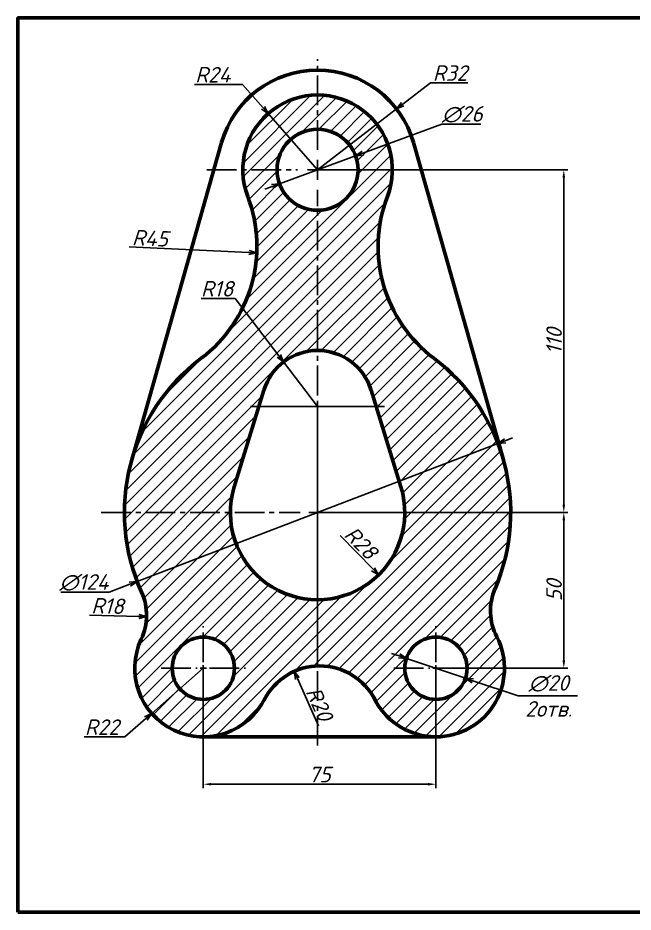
# Model space of a CAD drawing. Header units: millimetres. Extents: x 0 to 395, y 0 to 287.
# Drawn here: x 0.3 to 197.8, y 0.2 to 287.2 of the extents above; entities that cross this region are included whole.
import ezdxf

# ---------------------------------------------------------------- set-up
doc = ezdxf.new("R2010")
doc.units = ezdxf.units.MM
doc.header["$LTSCALE"] = 0.5
doc.linetypes.add('CENTER2', pattern=[28.575, 19.05, -3.175, 3.175, -3.175])
doc.styles.add('SPDS', font='isocpeur.ttf', dxfattribs={"oblique": 15})
doc.dimstyles.new('SPDS', dxfattribs={"dimscale": 0, "dimtxt": 5, "dimasz": 2.5, "dimexe": 1.25, "dimexo": 0.625, "dimtad": 1, "dimtoh": 1, "dimdec": 0, "dimrnd": 0.001, "dimtxsty": 'SPDS', "dimcen": 2.5, "dimdle": 2, "dimadec": 0, "dimazin": 2, "dimtfac": 1, "dimtdec": 0, "dimtmove": 1, "dimatfit": 3, "dimfxl": 1, "dimtolj": 1, "dimtzin": 0, "dimarcsym": 0})
doc.dimstyles.new('SPDS$3', dxfattribs={"dimscale": 0, "dimtxt": 5, "dimasz": 2.5, "dimexe": 0.18, "dimexo": 0.0625, "dimtad": 1, "dimtoh": 1, "dimdec": 0, "dimrnd": 0.001, "dimzin": 0, "dimdsep": 46, "dimtxsty": 'SPDS', "dimblk": 'OPEN30', "dimblk1": 'OPEN30', "dimblk2": 'OPEN30', "dimcen": 2.5, "dimadec": 0, "dimazin": 0, "dimtfac": 1, "dimtdec": 0, "dimtmove": 0, "dimatfit": 1, "dimfxl": 1, "dimtolj": 1, "dimtzin": 0, "dimarcsym": 0})
doc.dimstyles.new('SPDS$4', dxfattribs={"dimscale": 0, "dimtxt": 5, "dimasz": 2.5, "dimexe": 0.18, "dimexo": 0.0625, "dimtad": 1, "dimtoh": 1, "dimdec": 0, "dimrnd": 0.001, "dimzin": 0, "dimdsep": 46, "dimtxsty": 'SPDS', "dimblk": 'OPEN30', "dimblk2": 'OPEN30', "dimcen": 2.5, "dimadec": 0, "dimazin": 0, "dimtfac": 1, "dimtdec": 0, "dimtmove": 0, "dimatfit": 3, "dimfxl": 1, "dimtolj": 1, "dimtzin": 0, "dimarcsym": 0})

# ---------------------------------------------------------------- blocks, each defined once
blk = doc.blocks.new('*U48')
at = {"color": 0, "linetype": 'CENTER2', "lineweight": -3, "transparency": 16777216}
for p, q in [((0, 3.6), (0, 21.5)), ((-21.5, 0), (-3.6, 0)), ((3.6, 0), (21.5, 0)), ((0, -21.5), (0, -3.6))]:
    blk.add_line(p, q, dxfattribs=at)
at = {"color": 0, "linetype": 'Continuous', "lineweight": -3, "transparency": 16777216}
for p, q in [((-1.8, 0), (1.8, 0)), ((0, -1.8), (0, 1.8))]:
    blk.add_line(p, q, dxfattribs=at)
blk = doc.blocks.new('*U49')
at = {"color": 0, "linetype": 'CENTER2', "lineweight": -3, "transparency": 16777216}
for p, q in [((0, 5.6), (0, 31.5)), ((-69.47, 0), (-5.6, 0)), ((5.6, 0), (67.44, 0)), ((0, -74.78), (0, -5.6))]:
    blk.add_line(p, q, dxfattribs=at)
at = {"color": 0, "linetype": 'Continuous', "lineweight": -3, "transparency": 16777216}
for p, q in [((-2.8, 0), (2.8, 0)), ((0, -2.8), (0, 2.8))]:
    blk.add_line(p, q, dxfattribs=at)
blk = doc.blocks.new('*U50')
at = {"color": 0, "linetype": 'CENTER2', "lineweight": -3, "transparency": 16777216}
for p, q in [((0, 6.4), (0, 35.5)), ((-35.5, 0), (-6.4, 0)), ((6.4, 0), (35.5, 0)), ((0, -54.5), (0, -6.4))]:
    blk.add_line(p, q, dxfattribs=at)
at = {"color": 0, "linetype": 'Continuous', "lineweight": -3, "transparency": 16777216}
for p, q in [((0, -3.2), (0, 3.2)), ((-3.2, 0), (3.2, 0))]:
    blk.add_line(p, q, dxfattribs=at)
blk = doc.blocks.new('_Open30')
at = {"color": 0, "linetype": 'ByBlock', "lineweight": -2}
for p, q in [((-1, 0.27), (0, 0)), ((0, 0), (-1, -0.27)), ((0, 0), (-1, 0))]:
    blk.add_line(p, q, dxfattribs=at)
blk = doc.blocks.new('*D54')
at = {"color": 0, "lineweight": -2, "transparency": 16777216}
for p, q in [((111.06, 243.83), (136.43, 253.13)), ((136.43, 253.13), (148.9, 253.13)), ((84.3, 234.01), (108.71, 242.97)), ((81.95, 233.15), (79.61, 232.29))]:
    blk.add_line(p, q, dxfattribs=at)
at = {"layer": 'Defpoints', "color": 0, "lineweight": -3, "transparency": 16777216}
for p in [(108.71, 242.97), (84.3, 234.01)]:
    blk.add_point(p, dxfattribs=at)
at = {"color": 0, "lineweight": -2, "transparency": 16777216, "xscale": 2.5, "yscale": 2.5, "zscale": 2.5}
for p, rotation in [((108.71, 242.97), 200.1365614054391), ((84.3, 234.01), 20.13656140543912)]:
    blk.add_blockref('_Open30', p, dxfattribs=dict(at, rotation=rotation))
at = {"color": 0, "lineweight": -3, "transparency": 16777216, "insert": (142.98, 256.26), "char_height": 5, "attachment_point": 5, "style": 'SPDS'}
blk.add_mtext('\\A1;∅26', dxfattribs=at)
blk = doc.blocks.new('*D55')
at = {"color": 0, "lineweight": -2, "transparency": 16777216}
for p, q in [((122.66, 82.47), (120.29, 83.27)), ((125.03, 81.68), (143.98, 75.3)), ((146.35, 74.51), (160.91, 69.62)), ((160.91, 69.62), (179.91, 69.62))]:
    blk.add_line(p, q, dxfattribs=at)
at = {"layer": 'Defpoints', "color": 0, "lineweight": -3, "transparency": 16777216}
for p in [(125.03, 81.68), (143.98, 75.3)]:
    blk.add_point(p, dxfattribs=at)
at = {"color": 0, "lineweight": -2, "transparency": 16777216, "xscale": 2.5, "yscale": 2.5, "zscale": 2.5}
for p, rotation in [((125.03, 81.68), 341.4211899743268), ((143.98, 75.3), 161.4211899743268)]:
    blk.add_blockref('_Open30', p, dxfattribs=dict(at, rotation=rotation))
at = {"color": 0, "lineweight": -3, "transparency": 16777216, "insert": (170.72, 69.62), "char_height": 5, "attachment_point": 5, "style": 'SPDS'}
blk.add_mtext('\\A1;∅20\\P2отв.', dxfattribs=at)
blk = doc.blocks.new('*D58')
at = {"color": 0, "lineweight": -2, "transparency": 16777216}
for p, q in [((156.75, 151.52), (159.09, 152.41)), ((154.42, 150.63), (38.59, 106.35)), ((36.26, 105.46), (29.58, 102.91)), ((29.58, 102.91), (14.11, 102.91))]:
    blk.add_line(p, q, dxfattribs=at)
at = {"layer": 'Defpoints', "color": 0, "lineweight": -3, "transparency": 16777216}
for p in [(154.42, 150.63), (38.59, 106.35)]:
    blk.add_point(p, dxfattribs=at)
at = {"color": 0, "lineweight": -2, "transparency": 16777216, "xscale": 2.5, "yscale": 2.5, "zscale": 2.5}
for p, rotation in [((154.42, 150.63), 200.9180335397236), ((38.59, 106.35), 20.91803353972358)]:
    blk.add_blockref('_Open30', p, dxfattribs=dict(at, rotation=rotation))
at = {"color": 0, "lineweight": -3, "transparency": 16777216, "insert": (21.53, 106.03), "char_height": 5, "attachment_point": 5, "style": 'SPDS'}
blk.add_mtext('\\A1;∅124', dxfattribs=at)
blk = doc.blocks.new('*D59')
at = {"color": 0, "lineweight": -2, "transparency": 16777216}
blk.add_line((23.25, 95.49), (39.13, 95.12), dxfattribs=at)
at = {"layer": 'Defpoints', "color": 0, "lineweight": -3, "transparency": 16777216}
for p in [(23.63, 95.48), (41.63, 95.06)]:
    blk.add_point(p, dxfattribs=at)
at = {"color": 0, "lineweight": -2, "transparency": 16777216, "xscale": 2.5, "yscale": 2.5, "zscale": 2.5, "rotation": 358.6645232869307}
blk.add_blockref('_Open30', (41.63, 95.06), dxfattribs=at)
at = {"color": 0, "lineweight": -3, "transparency": 16777216, "insert": (29.11, 98.48), "char_height": 5, "attachment_point": 5, "rotation": 358.6645, "style": 'SPDS'}
blk.add_mtext('\\A1;R18', dxfattribs=at)
blk = doc.blocks.new('*D60')
at = {"color": 0, "lineweight": -2, "transparency": 16777216}
for p, q in [((59.84, 78.49), (43.29, 64.01)), ((34.68, 56.47), (41.4, 62.36)), ((21.62, 56.47), (34.68, 56.47))]:
    blk.add_line(p, q, dxfattribs=at)
at = {"layer": 'Defpoints', "color": 0, "lineweight": -3, "transparency": 16777216}
for p in [(59.84, 78.49), (43.29, 64.01)]:
    blk.add_point(p, dxfattribs=at)
at = {"color": 0, "lineweight": -2, "transparency": 16777216, "xscale": 2.5, "yscale": 2.5, "zscale": 2.5, "rotation": 41.17824354230622}
blk.add_blockref('_Open30', (43.29, 64.01), dxfattribs=at)
at = {"color": 0, "lineweight": -3, "transparency": 16777216, "insert": (27.29, 59.6), "char_height": 5, "attachment_point": 5, "style": 'SPDS'}
blk.add_mtext('\\A1;R22', dxfattribs=at)
blk = doc.blocks.new('*D61')
at = {"color": 0, "lineweight": -2, "transparency": 16777216}
blk.add_line((96.81, 60.05), (90.03, 75.22), dxfattribs=at)
at = {"layer": 'Defpoints', "color": 0, "lineweight": -3, "transparency": 16777216}
for p in [(89.01, 77.5), (97.18, 59.24)]:
    blk.add_point(p, dxfattribs=at)
at = {"color": 0, "lineweight": -2, "transparency": 16777216, "xscale": 2.5, "yscale": 2.5, "zscale": 2.5, "rotation": 114.0798268699159}
blk.add_blockref('_Open30', (89.01, 77.5), dxfattribs=at)
at = {"color": 0, "lineweight": -3, "transparency": 16777216, "insert": (97.1, 67.07), "char_height": 5, "attachment_point": 5, "rotation": 294.0798, "style": 'SPDS'}
blk.add_mtext('\\A1;R20', dxfattribs=at)
blk = doc.blocks.new('*D62')
at = {"color": 0, "lineweight": -2, "transparency": 16777216}
blk.add_line((103.8, 121.06), (114.36, 110.29), dxfattribs=at)
at = {"layer": 'Defpoints', "color": 0, "lineweight": -3, "transparency": 16777216}
for p in [(96.51, 128.49), (116.11, 108.5)]:
    blk.add_point(p, dxfattribs=at)
at = {"color": 0, "lineweight": -2, "transparency": 16777216, "xscale": 2.5, "yscale": 2.5, "zscale": 2.5, "rotation": 314.4525299684489}
blk.add_blockref('_Open30', (116.11, 108.5), dxfattribs=at)
at = {"color": 0, "lineweight": -3, "transparency": 16777216, "insert": (110.44, 118.75), "char_height": 5, "attachment_point": 5, "rotation": 314.4525, "style": 'SPDS'}
blk.add_mtext('\\A1;R28', dxfattribs=at)
blk = doc.blocks.new('*D63')
at = {"color": 0, "lineweight": -2, "transparency": 16777216}
for p, q in [((59.12, 197.16), (70.08, 197.16)), ((70.08, 197.16), (84.08, 178.8)), ((96.51, 162.49), (85.6, 176.81))]:
    blk.add_line(p, q, dxfattribs=at)
at = {"layer": 'Defpoints', "color": 0, "lineweight": -3, "transparency": 16777216}
for p in [(85.6, 176.81), (96.51, 162.49)]:
    blk.add_point(p, dxfattribs=at)
at = {"color": 0, "lineweight": -2, "transparency": 16777216, "xscale": 2.5, "yscale": 2.5, "zscale": 2.5, "rotation": 307.3095575436734}
blk.add_blockref('_Open30', (85.6, 176.81), dxfattribs=at)
at = {"color": 0, "lineweight": -3, "transparency": 16777216, "insert": (64.29, 200.29), "char_height": 5, "attachment_point": 5, "style": 'SPDS'}
blk.add_mtext('\\A1;R18', dxfattribs=at)
blk = doc.blocks.new('*D64')
at = {"color": 0, "lineweight": -2, "transparency": 16777216}
blk.add_line((36.08, 213.71), (74.5, 211.95), dxfattribs=at)
at = {"layer": 'Defpoints', "color": 0, "lineweight": -3, "transparency": 16777216}
for p in [(32.04, 213.89), (76.99, 211.83)]:
    blk.add_point(p, dxfattribs=at)
at = {"color": 0, "lineweight": -2, "transparency": 16777216, "xscale": 2.5, "yscale": 2.5, "zscale": 2.5, "rotation": 357.3817369214389}
blk.add_blockref('_Open30', (76.99, 211.83), dxfattribs=at)
at = {"color": 0, "lineweight": -3, "transparency": 16777216, "insert": (42.76, 216.53), "char_height": 5, "attachment_point": 5, "rotation": 357.3817, "style": 'SPDS'}
blk.add_mtext('\\A1;R45', dxfattribs=at)
blk = doc.blocks.new('*D65')
at = {"color": 0, "lineweight": -2, "transparency": 16777216}
for p, q in [((56.97, 265.86), (72.43, 265.86)), ((72.43, 265.86), (79, 258.39)), ((96.51, 238.49), (80.66, 256.51))]:
    blk.add_line(p, q, dxfattribs=at)
at = {"layer": 'Defpoints', "color": 0, "lineweight": -3, "transparency": 16777216}
for p in [(80.66, 256.51), (96.51, 238.49)]:
    blk.add_point(p, dxfattribs=at)
at = {"color": 0, "lineweight": -2, "transparency": 16777216, "xscale": 2.5, "yscale": 2.5, "zscale": 2.5, "rotation": 311.3308136702956}
blk.add_blockref('_Open30', (80.66, 256.51), dxfattribs=at)
at = {"color": 0, "lineweight": -3, "transparency": 16777216, "insert": (62.89, 268.99), "char_height": 5, "attachment_point": 5, "style": 'SPDS'}
blk.add_mtext('\\A1;R24', dxfattribs=at)
blk = doc.blocks.new('*D66')
at = {"color": 0, "lineweight": -2, "transparency": 16777216}
for p, q in [((132.75, 266.39), (123.84, 259.54)), ((144.72, 266.39), (132.75, 266.39)), ((96.51, 238.49), (121.86, 258.01))]:
    blk.add_line(p, q, dxfattribs=at)
at = {"layer": 'Defpoints', "color": 0, "lineweight": -3, "transparency": 16777216}
for p in [(121.86, 258.01), (96.51, 238.49)]:
    blk.add_point(p, dxfattribs=at)
at = {"color": 0, "lineweight": -2, "transparency": 16777216, "xscale": 2.5, "yscale": 2.5, "zscale": 2.5, "rotation": 217.5915670246306}
blk.add_blockref('_Open30', (121.86, 258.01), dxfattribs=at)
at = {"color": 0, "lineweight": -3, "transparency": 16777216, "insert": (139.05, 269.52), "char_height": 5, "attachment_point": 5, "style": 'SPDS'}
blk.add_mtext('\\A1;R32', dxfattribs=at)
blk = doc.blocks.new('*D67')
at = {"color": 0, "lineweight": -2, "transparency": 16777216}
for p, q in [((97.13, 238.49), (176.81, 238.49)), ((175.56, 235.99), (175.56, 130.99)), ((97.13, 128.49), (176.81, 128.49))]:
    blk.add_line(p, q, dxfattribs=at)
at = {"color": 0, "lineweight": -3, "transparency": 16777216}
for points in [[(175.15, 235.99), (175.98, 235.99), (175.56, 238.49)], [(175.15, 130.99), (175.98, 130.99), (175.56, 128.49)]]:
    blk.add_solid(points, dxfattribs=at)
at = {"layer": 'Defpoints', "color": 0, "lineweight": -3, "transparency": 16777216}
for p in [(96.51, 238.49), (96.51, 128.49), (175.56, 128.49)]:
    blk.add_point(p, dxfattribs=at)
at = {"color": 0, "lineweight": -3, "transparency": 16777216, "insert": (172.44, 183.49), "char_height": 5, "attachment_point": 5, "rotation": 90, "style": 'SPDS'}
blk.add_mtext('\\A1;110', dxfattribs=at)
blk = doc.blocks.new('*D69')
at = {"color": 0, "lineweight": -2, "transparency": 16777216}
for p, q in [((176.19, 128.49), (176.81, 128.49)), ((175.56, 125.99), (175.56, 80.99)), ((135.13, 78.49), (176.81, 78.49))]:
    blk.add_line(p, q, dxfattribs=at)
at = {"color": 0, "lineweight": -3, "transparency": 16777216}
for points in [[(175.15, 125.99), (175.98, 125.99), (175.56, 128.49)], [(175.15, 80.99), (175.98, 80.99), (175.56, 78.49)]]:
    blk.add_solid(points, dxfattribs=at)
at = {"layer": 'Defpoints', "color": 0, "lineweight": -3, "transparency": 16777216}
for p in [(175.56, 128.49), (134.51, 78.49), (175.56, 78.49)]:
    blk.add_point(p, dxfattribs=at)
at = {"color": 0, "lineweight": -3, "transparency": 16777216, "insert": (172.44, 103.49), "char_height": 5, "attachment_point": 5, "rotation": 90, "style": 'SPDS'}
blk.add_mtext('\\A1;50', dxfattribs=at)
blk = doc.blocks.new('*D71')
at = {"color": 0, "lineweight": -2, "transparency": 16777216}
for p, q in [((59.84, 77.86), (59.84, 40.03)), ((134.51, 77.86), (134.51, 40.03)), ((62.34, 41.28), (132.01, 41.28))]:
    blk.add_line(p, q, dxfattribs=at)
at = {"color": 0, "lineweight": -3, "transparency": 16777216}
for points in [[(62.34, 41.69), (62.34, 40.86), (59.84, 41.28)], [(132.01, 41.69), (132.01, 40.86), (134.51, 41.28)]]:
    blk.add_solid(points, dxfattribs=at)
at = {"layer": 'Defpoints', "color": 0, "lineweight": -3, "transparency": 16777216}
for p in [(59.84, 78.49), (134.51, 78.49), (134.51, 41.28)]:
    blk.add_point(p, dxfattribs=at)
at = {"color": 0, "lineweight": -3, "transparency": 16777216, "insert": (97.18, 44.4), "char_height": 5, "attachment_point": 5, "style": 'SPDS'}
blk.add_mtext('\\A1;75', dxfattribs=at)
blk = doc.blocks.new('*U73')
at = {"color": 0, "linetype": 'CENTER2', "lineweight": -3, "transparency": 16777216}
for p, q in [((0, 2), (0, 13.5)), ((-13.5, 0), (-2, 0)), ((2, 0), (13.5, 0)), ((0, -13.5), (0, -2))]:
    blk.add_line(p, q, dxfattribs=at)
at = {"color": 0, "linetype": 'Continuous', "lineweight": -3, "transparency": 16777216}
for p, q in [((-1, 0), (1, 0)), ((0, -1), (0, 1))]:
    blk.add_line(p, q, dxfattribs=at)
blk = doc.blocks.new('*U74')
at = {"color": 0, "linetype": 'CENTER2', "lineweight": -3, "transparency": 16777216}
for p, q in [((0, 2), (0, 13.5)), ((-13.5, 0), (-2, 0)), ((2, 0), (13.5, 0)), ((0, -13.5), (0, -2))]:
    blk.add_line(p, q, dxfattribs=at)
at = {"color": 0, "linetype": 'Continuous', "lineweight": -3, "transparency": 16777216}
for p, q in [((-1, 0), (1, 0)), ((0, -1), (0, 1))]:
    blk.add_line(p, q, dxfattribs=at)

msp = doc.modelspace()

# ---------------------------------------------------------------- hatches: boundary and pattern name
at = {"lineweight": -3}
h = msp.add_hatch(dxfattribs=at)
h.set_pattern_fill('ANSI31', color=256)
h.set_pattern_definition([(45, (-524.5212, -19.7204), (-2.245064, 2.245064), [])])
h.paths.add_polyline_path([(133.86, 177.97, -0.333813), (118.93, 229.93, 0.091389), (120.51, 238.49), (109.51, 238.49, -1), (83.51, 238.49), (72.51, 238.49, 0.091389), (74.08, 229.93, -0.333813), (59.15, 177.97, 0.350788), (40.03, 102.91, -0.219432), (39.93, 87.83, 0.992234), (79.61, 68.84, 0.000045), (79.62, 68.83, -0.265285), (96.51, 79.23), (96.51, 100.49, -0.504614), (69.74, 136.73), (79.3, 167.78, -0.738549), (113.71, 167.78), (123.27, 136.73, -0.504614), (96.51, 100.49), (96.51, 79.23, -0.278074), (114.54, 69.17, 0.000146), (114.57, 69.18, 1.021089), (154.03, 88.62, -0.224776), (153.47, 104.02, 0.345302)])
h.paths.add_polyline_path([(144.51, 78.49, -1), (124.51, 78.49, -1)], flags=16)
h.paths.add_polyline_path([(69.84, 78.49, -1), (49.84, 78.49, -1)], flags=16)
h.paths.add_polyline_path([(109.51, 238.49), (120.51, 238.49, 0.414214), (96.51, 262.49), (96.51, 251.49, -0.414214)])
h.paths.add_polyline_path([(96.51, 251.49), (96.51, 262.49, 0.414214), (72.51, 238.49), (83.51, 238.49, -0.414214)])

# ---------------------------------------------------------------- linework, layer by layer
at = {"lineweight": 60}
for p, q in [((65.72, 247.22), (36.86, 145.4)), ((127.29, 247.22), (156.16, 145.4)), ((79.3, 167.78), (69.74, 136.73)), ((113.71, 167.78), (123.27, 136.73)), ((59.84, 56.49), (134.51, 56.49))]:
    msp.add_line(p, q, dxfattribs=at)
for p, q in [((80.31, 162.49), (117.33, 162.49)), ((96.51, 162.49), (96.51, 128.49))]:
    msp.add_line(p, q)
at = {"lineweight": -3}
msp.add_line((96.51, 128.49), (96.51, 79.23), dxfattribs=at)
at = {"lineweight": 60}
msp.add_lwpolyline([(0.31, 0.23), (0.31, 287.23), (395.31, 287.23), (395.31, 0.23), (0.31, 0.23)], dxfattribs=at)
for centre, radius in [((96.51, 238.49), 13), ((59.84, 78.49), 10), ((134.51, 78.49), 10)]:
    msp.add_circle(centre, radius, dxfattribs=at)
for centre, radius, start, end in [((96.51, 238.49), 32, 15.8266, 164.1734), ((96.51, 238.49), 24, 339.1133, 200.8867), ((32.04, 213.89), 45, 307.048, 20.8867), ((160.97, 213.89), 45, 159.1133, 232.952), ((96.51, 128.49), 62, 127.048, 204.369), ((96.51, 162.49), 18, 17.1046, 162.8954), ((96.51, 128.49), 62, 336.7523, 52.952), ((96.51, 128.49), 28, 162.8954, 17.1046), ((170.01, 96.91), 18, 156.7523, 207.425), ((23.63, 95.48), 18, 334.8635, 24.369), ((59.84, 78.49), 22, 154.8635, 333.9702), ((134.51, 78.49), 22, 205.0337, 27.425), ((97.18, 59.24), 20, 27.2751, 152.7249)]:
    msp.add_arc(centre, radius, start, end, dxfattribs=at)
at = {"lineweight": -3}
for start, end in [(286.9082, 286.9417), (254.1896, 254.2)]:
    msp.add_arc((96.51, 128.49), 62, start, end, dxfattribs=at)

# ---------------------------------------------------------------- block references
at = {"linetype": 'CENTER2', "lineweight": -3}
for name, p in [('*U50', (96.51, 238.49)), ('*U48', (96.51, 162.49)), ('*U49', (96.51, 128.49)), ('*U73', (59.84, 78.49)), ('*U74', (134.51, 78.49))]:
    msp.add_blockref(name, p, dxfattribs=at)

# ---------------------------------------------------------------- dimensions: what is measured, and where the dimension line sits
at = {"lineweight": -3}
for center, mpoint, picture, middle in [((96.51, 238.49), (121.86, 258.01), '*D66', (139.05, 266.39)), ((96.51, 238.49), (80.66, 256.51), '*D65', (62.89, 265.86)), ((32.04, 213.89), (76.99, 211.83), '*D64', (42.61, 213.41)), ((96.51, 162.49), (85.6, 176.81), '*D63', (64.29, 197.16)), ((96.51, 128.49), (116.11, 108.5), '*D62', (108.2, 116.57)), ((23.63, 95.48), (41.63, 95.06), '*D59', (29.04, 95.35)), ((59.84, 78.49), (43.29, 64.01), '*D60', (27.29, 56.47)), ((97.18, 59.24), (89.01, 77.5), '*D61', (94.25, 65.8))]:
    dim = msp.add_radius_dim(center=center, mpoint=mpoint, dimstyle='SPDS$4', override={"dimscale": 1}, dxfattribs=at)
    dim.commit()
    dim.dimension.update_dxf_attribs({"geometry": picture, "text_midpoint": middle, "dimtype": 164})
for p1, p2, picture, middle in [((84.3, 234.01), (108.71, 242.97), '*D54', (142.98, 253.13)), ((154.42, 150.63), (38.59, 106.35), '*D58', (21.53, 102.91))]:
    dim = msp.add_diameter_dim_2p(p1=p1, p2=p2, dimstyle='SPDS$3', override={"dimscale": 1}, dxfattribs=at)
    dim.commit()
    dim.dimension.update_dxf_attribs({"geometry": picture, "text_midpoint": middle, "dimtype": 163})
for base, p1, p2, picture, middle in [((175.56, 128.49), (96.51, 238.49), (96.51, 128.49), '*D67', (172.44, 183.49)), ((175.56, 78.49), (175.56, 128.49), (134.51, 78.49), '*D69', (172.44, 103.49))]:
    dim = msp.add_linear_dim(base=base, p1=p1, p2=p2, angle=90, dimstyle='SPDS', override={"dimscale": 1}, dxfattribs=at)
    dim.commit()
    dim.dimension.update_dxf_attribs({"geometry": picture, "text_midpoint": middle})
dim = msp.add_diameter_dim_2p(p1=(125.03, 81.68), p2=(143.98, 75.3), text='<>\\X2отв.', dimstyle='SPDS$3', override={"dimscale": 1}, dxfattribs=at)
dim.commit()
dim.dimension.update_dxf_attribs({"geometry": '*D55', "text_midpoint": (170.72, 69.62), "dimtype": 163})
dim = msp.add_linear_dim(base=(134.51, 41.28), p1=(59.84, 78.49), p2=(134.51, 78.49), dimstyle='SPDS', override={"dimscale": 1}, dxfattribs=at)
dim.commit()
dim.dimension.update_dxf_attribs({"geometry": '*D71', "text_midpoint": (97.18, 44.4)})

doc.saveas('drawing.dxf')
